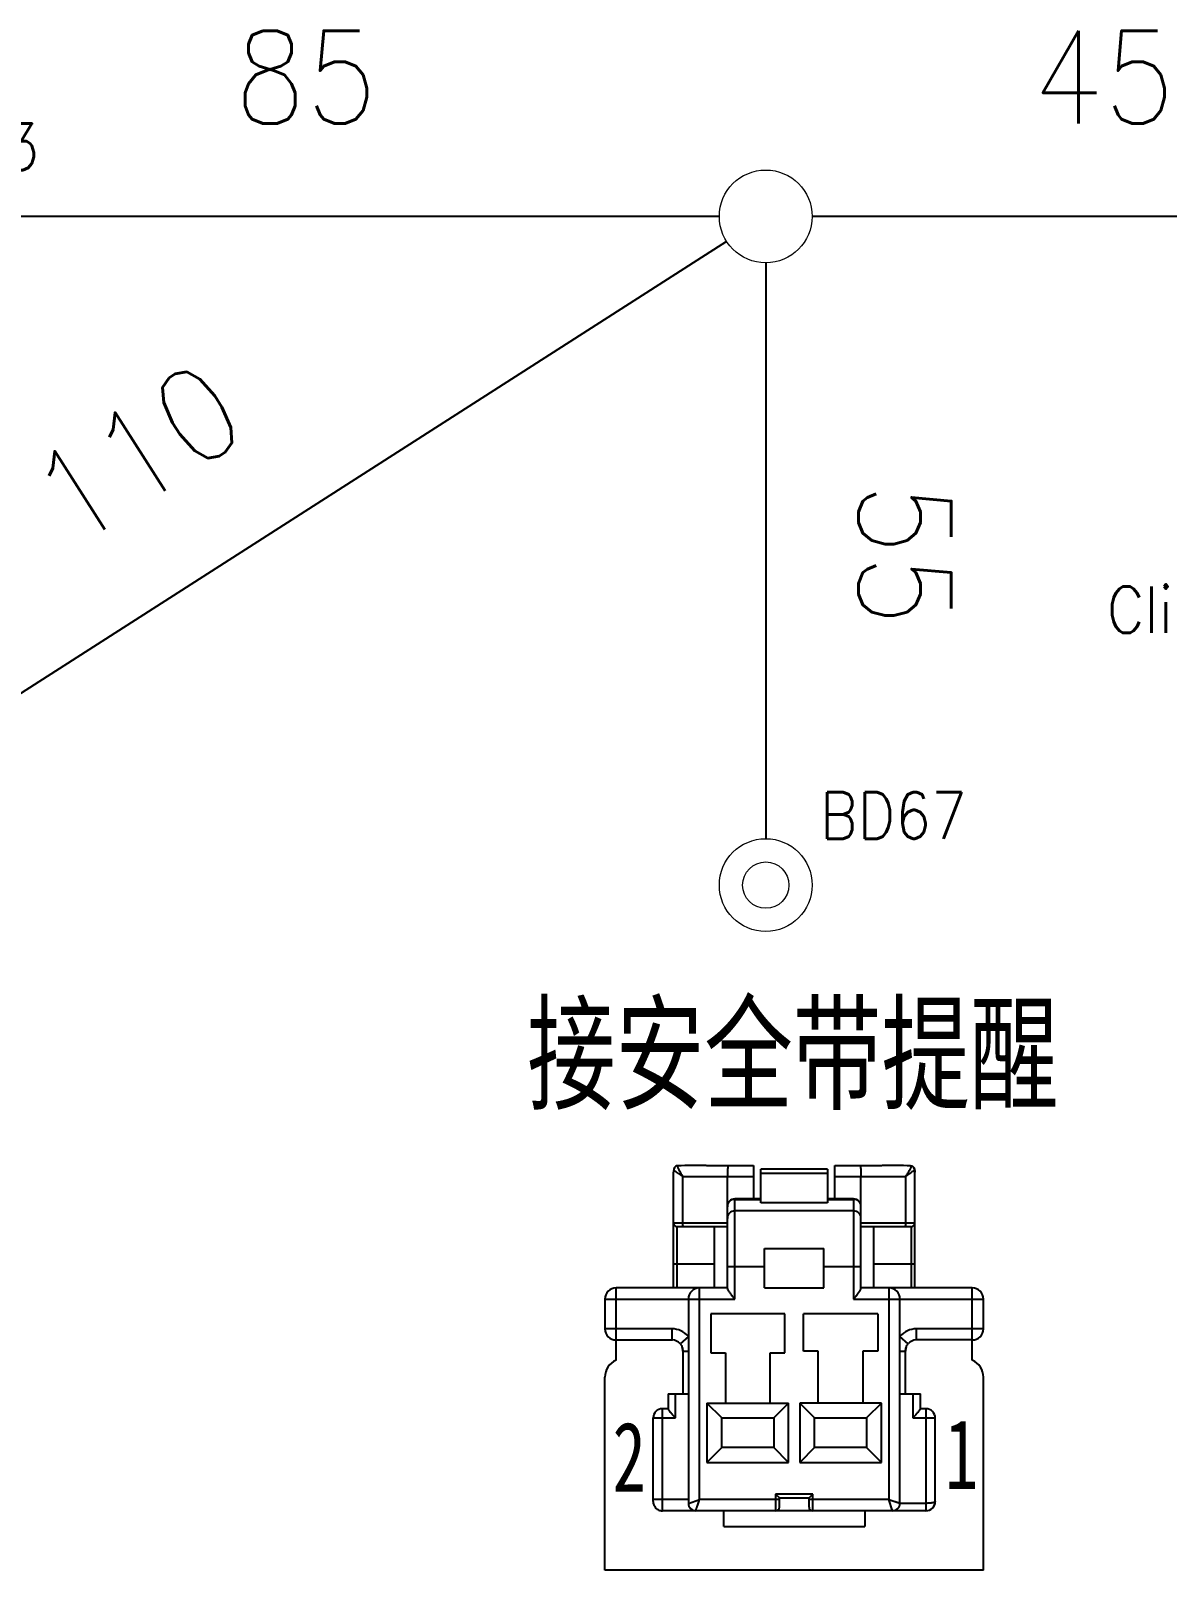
# Model space of a CAD drawing. Header units: inches. Extents: x 47316 to 59086, y 3141 to 11743.
# Drawn here: x 51434.8 to 51496.1, y 5908.1 to 5991 of the extents above; entities that cross this region are included whole.
import ezdxf

# ---------------------------------------------------------------- set-up
doc = ezdxf.new("R2010")
doc.units = ezdxf.units.IN
doc.header["$MEASUREMENT"] = 0
doc.layers.add('_BLACK_HOLE', color=7, linetype='Continuous')
doc.styles.add('MtX_FangSong_GB2312', font='')
doc.styles.get("Standard").update_dxf_attribs({"font": ''})
doc.styles.get('MtX_FangSong_GB2312').set_extended_font_data('FangSong_GB2312')
doc.styles.get('Standard').set_extended_font_data('SimSun')
doc.linetypes.add('_VH_OTCON', pattern='A,0.0001,[7,VeSys.shx,S=0.1,R=0,X=0,Y=0],-0.4,[7,VeSys.shx,S=0.1,R=0,X=0,Y=0],-0.4,["X",Standard,S=1,R=0,X=-0.5,Y=-0.5],-0.0001,[7,VeSys.shx,S=0.1,R=0,X=0,Y=0],-0.4', length=1.2002)

msp = doc.modelspace()

# ---------------------------------------------------------------- linework, layer by layer
at = {"color": 0, "linetype": '_VH_OTCON', "ltscale": 5}
for p, q in [((51471.93, 5981.045), (51426.93, 5981.045)), ((51507.929, 5981.045), (51476.93, 5981.045)), ((51472.324, 5979.697), (51415.768, 5943.514)), ((51474.43, 5978.545), (51474.43, 5947.529))]:
    msp.add_line(p, q, dxfattribs=at)
at = {"color": 0, "linetype": 'Continuous', "lineweight": 15}
for centre, radius in [((51474.43, 5981.045), 2.5), ((51474.43, 5945.029), 2.5), ((51474.43, 5945.029), 1.25)]:
    msp.add_circle(centre, radius, dxfattribs=at)
at = {"layer": '_BLACK_HOLE', "color": 0}
for p, q in [((51469.473, 5929.727), (51469.463, 5929.622)), ((51469.463, 5929.622), (51469.463, 5929.563)), ((51469.463, 5923.329), (51469.463, 5929.563)), ((51469.516, 5929.827), (51469.473, 5929.727)), ((51471.229, 5929.929), (51473.763, 5929.929)), ((51473.763, 5929.929), (51473.763, 5928.129)), ((51474.163, 5927.915), (51474.163, 5929.729)), ((51477.763, 5929.729), (51474.163, 5929.729)), ((51474.163, 5929.517), (51477.763, 5929.517)), ((51477.763, 5929.729), (51477.763, 5927.915)), ((51478.163, 5928.129), (51478.163, 5929.929)), ((51478.163, 5929.929), (51480.696, 5929.929)), ((51482.452, 5929.727), (51482.409, 5929.827)), ((51482.462, 5929.622), (51482.452, 5929.727)), ((51482.463, 5929.563), (51482.462, 5929.622)), ((51482.463, 5923.329), (51482.463, 5929.563)), ((51469.963, 5926.829), (51469.963, 5929.329)), ((51469.963, 5929.329), (51473.763, 5929.329)), ((51472.363, 5923.294), (51472.363, 5929.329)), ((51478.163, 5929.329), (51481.963, 5929.329)), ((51479.563, 5923.294), (51479.563, 5929.329)), ((51481.963, 5929.329), (51481.963, 5926.829)), ((51472.763, 5922.729), (51472.763, 5928.129)), ((51474.163, 5928.129), (51472.763, 5928.129)), ((51472.763, 5928.101), (51474.163, 5928.101)), ((51477.763, 5927.915), (51474.163, 5927.915)), ((51479.163, 5928.129), (51477.763, 5928.129)), ((51477.763, 5928.101), (51479.163, 5928.101)), ((51479.163, 5928.129), (51479.163, 5922.729)), ((51479.163, 5927.478), (51472.763, 5927.478)), ((51472.363, 5926.829), (51469.463, 5926.829)), ((51469.663, 5923.329), (51469.663, 5926.629)), ((51472.363, 5926.629), (51469.663, 5926.629)), ((51471.663, 5923.329), (51471.663, 5926.629)), ((51482.463, 5926.829), (51479.563, 5926.829)), ((51482.263, 5926.629), (51479.563, 5926.629)), ((51480.263, 5923.329), (51480.263, 5926.629)), ((51482.263, 5926.629), (51482.263, 5923.329)), ((51474.363, 5923.329), (51474.363, 5925.449)), ((51474.363, 5925.449), (51477.563, 5925.449)), ((51477.563, 5923.329), (51477.563, 5925.449)), ((51469.463, 5924.629), (51471.663, 5924.629)), ((51472.363, 5924.482), (51474.363, 5924.482)), ((51477.563, 5924.482), (51479.563, 5924.482)), ((51480.263, 5924.629), (51482.463, 5924.629)), ((51466.363, 5919.437), (51466.363, 5923.329)), ((51472.363, 5923.329), (51466.363, 5923.329)), ((51470.863, 5911.929), (51470.863, 5923.329)), ((51474.363, 5923.329), (51477.563, 5923.329)), ((51485.563, 5923.329), (51479.563, 5923.329)), ((51481.063, 5923.329), (51481.063, 5911.929)), ((51485.563, 5919.437), (51485.563, 5923.329)), ((51465.763, 5922.729), (51465.763, 5921.129)), ((51465.763, 5922.729), (51472.763, 5922.729)), ((51470.263, 5922.729), (51470.263, 5911.729)), ((51471.463, 5921.929), (51471.463, 5919.829)), ((51475.463, 5921.929), (51471.463, 5921.929)), ((51475.463, 5919.829), (51475.463, 5921.929)), ((51476.463, 5919.929), (51476.463, 5921.929)), ((51480.463, 5921.929), (51476.463, 5921.929)), ((51479.163, 5922.729), (51486.163, 5922.729)), ((51480.463, 5921.929), (51480.463, 5919.929)), ((51481.663, 5911.729), (51481.663, 5922.729)), ((51486.163, 5921.129), (51486.163, 5922.729)), ((51469.363, 5921.129), (51465.763, 5921.129)), ((51469.363, 5921.129), (51469.363, 5920.529)), ((51486.163, 5921.129), (51482.563, 5921.129)), ((51482.563, 5920.529), (51482.563, 5921.129)), ((51466.363, 5920.529), (51469.4, 5920.529)), ((51470.263, 5920.723), (51469.813, 5920.326)), ((51482.112, 5920.326), (51481.663, 5920.723)), ((51485.563, 5920.529), (51482.525, 5920.529)), ((51469.903, 5920.189), (51469.913, 5920.168)), ((51469.913, 5920.168), (51469.944, 5920.076)), ((51469.944, 5920.076), (51469.961, 5919.971)), ((51469.961, 5919.971), (51469.963, 5919.929)), ((51469.963, 5919.929), (51469.963, 5917.629)), ((51469.963, 5919.929), (51470.263, 5919.929)), ((51471.463, 5919.829), (51472.263, 5919.829)), ((51472.263, 5919.829), (51472.263, 5917.129)), ((51474.663, 5917.129), (51474.663, 5919.829)), ((51474.663, 5919.829), (51475.463, 5919.829)), ((51477.263, 5919.929), (51476.463, 5919.929)), ((51477.263, 5917.129), (51477.263, 5919.929)), ((51480.463, 5919.929), (51479.663, 5919.929)), ((51479.663, 5919.929), (51479.663, 5917.129)), ((51481.663, 5919.929), (51481.963, 5919.929)), ((51481.963, 5919.929), (51481.964, 5919.971)), ((51481.963, 5917.629), (51481.963, 5919.929)), ((51481.964, 5919.971), (51481.981, 5920.076)), ((51481.981, 5920.076), (51482.013, 5920.168)), ((51482.013, 5920.168), (51482.022, 5920.189)), ((51465.763, 5908.128), (51465.763, 5918.521)), ((51486.163, 5908.128), (51486.163, 5918.521)), ((51469.163, 5917.629), (51469.163, 5916.819)), ((51469.163, 5917.629), (51470.263, 5917.629)), ((51469.563, 5916.329), (51469.563, 5917.629)), ((51471.263, 5917.129), (51471.263, 5913.929)), ((51472.063, 5916.329), (51471.263, 5917.129)), ((51471.263, 5917.129), (51475.663, 5917.129)), ((51475.663, 5917.129), (51474.863, 5916.329)), ((51475.663, 5913.929), (51475.663, 5917.129)), ((51480.663, 5917.129), (51476.263, 5917.129)), ((51477.063, 5916.329), (51476.263, 5917.129)), ((51476.263, 5917.129), (51476.263, 5913.929)), ((51480.663, 5917.129), (51479.863, 5916.329)), ((51480.663, 5913.929), (51480.663, 5917.129)), ((51481.663, 5917.629), (51482.763, 5917.629)), ((51482.363, 5917.629), (51482.363, 5916.329)), ((51482.763, 5916.819), (51482.763, 5917.629)), ((51468.363, 5911.836), (51468.363, 5916.329)), ((51468.363, 5916.329), (51469.563, 5916.329)), ((51468.863, 5911.33), (51468.863, 5916.829)), ((51469.163, 5916.829), (51468.863, 5916.829)), ((51472.063, 5914.729), (51472.063, 5916.329)), ((51472.063, 5916.329), (51474.863, 5916.329)), ((51474.863, 5916.329), (51474.863, 5914.729)), ((51477.063, 5916.329), (51479.863, 5916.329)), ((51477.063, 5914.729), (51477.063, 5916.329)), ((51479.863, 5916.329), (51479.863, 5914.729)), ((51482.363, 5916.329), (51483.563, 5916.329)), ((51483.063, 5916.829), (51482.763, 5916.829)), ((51483.063, 5916.829), (51483.063, 5911.329)), ((51483.563, 5911.829), (51483.563, 5916.329)), ((51472.063, 5914.729), (51471.263, 5913.929)), ((51474.863, 5914.729), (51472.063, 5914.729)), ((51475.663, 5913.929), (51474.863, 5914.729)), ((51477.063, 5914.729), (51476.263, 5913.929)), ((51479.863, 5914.729), (51477.063, 5914.729)), ((51480.663, 5913.929), (51479.863, 5914.729)), ((51471.263, 5913.929), (51475.663, 5913.929)), ((51476.263, 5913.929), (51480.663, 5913.929)), ((51476.963, 5912.229), (51474.963, 5912.229)), ((51474.963, 5912.229), (51475.163, 5912.029)), ((51474.963, 5912.229), (51474.963, 5911.329)), ((51475.163, 5912.029), (51476.763, 5912.029)), ((51475.163, 5911.529), (51475.163, 5912.029)), ((51476.963, 5912.229), (51476.763, 5912.029)), ((51476.763, 5911.529), (51476.763, 5912.029)), ((51476.963, 5911.329), (51476.963, 5912.229)), ((51470.263, 5911.929), (51468.363, 5911.929)), ((51483.063, 5911.329), (51468.863, 5911.33)), ((51470.263, 5911.729), (51470.863, 5911.929)), ((51470.263, 5911.729), (51470.29, 5911.738)), ((51475.163, 5911.929), (51470.863, 5911.929)), ((51472.163, 5910.489), (51472.163, 5911.329)), ((51481.063, 5911.929), (51476.763, 5911.929)), ((51479.763, 5911.329), (51479.763, 5910.489)), ((51481.263, 5911.329), (51481.063, 5911.929)), ((51481.263, 5911.329), (51481.253, 5911.356)), ((51483.063, 5911.729), (51481.663, 5911.729)), ((51483.404, 5911.464), (51483.487, 5911.564)), ((51483.487, 5911.564), (51483.544, 5911.696)), ((51483.544, 5911.696), (51483.563, 5911.826)), ((51472.163, 5910.489), (51479.763, 5910.489)), ((51486.163, 5908.128), (51465.763, 5908.128))]:
    msp.add_line(p, q, dxfattribs=at)
for centre, radius, start, end in [((51471.215, 5861.903), 68.026, 89.98856, 91.2869), ((51480.71, 5861.904), 68.025, 88.71313, 90.01147), ((51482.211, 5929.908), 0.0587, 358.99672, 1.93368), ((51472.763, 5927.729), 0.4, 90, 180), ((51472.762, 5927.702), 0.4, 89.96119, 179.95478), ((51479.163, 5927.729), 0.4, 0, 90), ((51479.163, 5927.702), 0.4, 0.04522, 90.03881), ((51472.762, 5927.078), 0.4, 89.96119, 179.95478), ((51479.163, 5927.078), 0.4, 0.04522, 90.03881), ((51469.663, 5926.829), 0.2, 180, 270), ((51482.263, 5926.829), 0.2, 270, 0), ((51466.363, 5922.729), 0.6, 90, 180), ((51470.863, 5922.729), 0.6, 90, 180), ((51481.063, 5922.729), 0.6, 0, 90), ((51485.563, 5922.729), 0.6, 360, 90), ((51466.363, 5921.129), 0.6, 180, 270), ((51469.363, 5919.929), 1.2, 41.40962, 90), ((51482.563, 5919.929), 1.2, 90, 138.59038), ((51485.563, 5921.129), 0.6, 270, 0), ((51469.363, 5919.929), 0.601, 41.40962, 86.45908), ((51482.563, 5919.929), 0.601, 93.54092, 138.59038), ((51466.763, 5918.521), 1, 113.57818, 180), ((51469.363, 5919.929), 0.6, 0, 22.63857), ((51482.563, 5919.929), 0.6, 157.36385, 180), ((51485.163, 5918.521), 1, 0, 66.42182), ((51468.863, 5916.329), 0.5, 90, 180), ((51483.063, 5916.329), 0.5, 0, 90), ((51470.663, 5911.729), 0.4, 180, 270), ((51474.963, 5911.529), 0.2, 270, 0), ((51476.963, 5911.529), 0.2, 180, 270), ((51481.263, 5911.729), 0.4, 270, 0), ((51483.063, 5911.829), 0.5, 270, 0)]:
    msp.add_arc(centre, radius, start, end, dxfattribs=at)
for points, knots in [([(51469.467, 5929.66), (51469.465, 5929.646), (51469.463, 5929.614), (51469.463, 5929.581), (51469.463, 5929.563)], [0, 0, 0, 0, 0.440331, 1, 1, 1, 1]), ([(51469.478, 5929.698), (51469.477, 5929.695), (51469.471, 5929.683), (51469.468, 5929.67), (51469.467, 5929.66)], [0, 0, 0, 0, 0.225485, 1, 1, 1, 1]), ([(51469.517, 5929.827), (51469.504, 5929.808), (51469.484, 5929.766), (51469.478, 5929.721), (51469.478, 5929.698)], [0, 0, 0, 0, 0.498916, 1, 1, 1, 1]), ([(51469.536, 5929.643), (51469.524, 5929.653), (51469.504, 5929.67), (51469.486, 5929.689), (51469.478, 5929.698)], [0, 0, 0, 0, 0.567804, 1, 1, 1, 1]), ([(51469.656, 5929.91), (51469.628, 5929.907), (51469.574, 5929.889), (51469.533, 5929.849), (51469.517, 5929.827)], [0, 0, 0, 0, 0.498298, 1, 1, 1, 1]), ([(51469.963, 5929.329), (51469.921, 5929.358), (51469.839, 5929.414), (51469.724, 5929.495), (51469.623, 5929.571), (51469.562, 5929.62), (51469.536, 5929.643)], [0, 0, 0, 0, 0.287886, 0.558676, 0.80051, 1, 1, 1, 1]), ([(51469.688, 5929.912), (51469.68, 5929.911), (51469.669, 5929.911), (51469.658, 5929.91), (51469.656, 5929.91)], [0, 0, 0, 0, 0.75256, 1, 1, 1, 1]), ([(51469.656, 5929.91), (51469.656, 5929.902), (51469.659, 5929.885), (51469.664, 5929.868), (51469.668, 5929.858)], [0, 0, 0, 0, 0.418036, 1, 1, 1, 1]), ([(51469.668, 5929.858), (51469.673, 5929.844), (51469.686, 5929.812), (51469.72, 5929.738), (51469.778, 5929.629), (51469.863, 5929.484), (51469.928, 5929.382), (51469.963, 5929.329)], [0, 0, 0, 0, 0.0764, 0.170021, 0.402423, 0.683715, 1, 1, 1, 1]), ([(51472.413, 5929.929), (51472.411, 5929.929), (51472.408, 5929.926), (51472.405, 5929.922), (51472.402, 5929.914), (51472.398, 5929.901), (51472.391, 5929.872), (51472.384, 5929.822), (51472.376, 5929.748), (51472.371, 5929.658), (51472.366, 5929.556), (51472.363, 5929.445), (51472.363, 5929.368), (51472.363, 5929.329)], [0, 0, 0, 0, 0.009392, 0.016559, 0.025745, 0.050515, 0.084001, 0.176264, 0.29972, 0.449799, 0.620969, 0.806947, 1, 1, 1, 1]), ([(51479.512, 5929.929), (51479.514, 5929.929), (51479.517, 5929.926), (51479.52, 5929.922), (51479.524, 5929.914), (51479.528, 5929.901), (51479.534, 5929.872), (51479.541, 5929.822), (51479.549, 5929.748), (51479.555, 5929.658), (51479.559, 5929.556), (51479.562, 5929.445), (51479.563, 5929.368), (51479.563, 5929.329)], [0, 0, 0, 0, 0.009393, 0.016561, 0.025748, 0.050518, 0.084005, 0.176267, 0.299723, 0.4498, 0.62097, 0.806947, 1, 1, 1, 1]), ([(51482.27, 5929.907), (51482.269, 5929.901), (51482.268, 5929.888), (51482.26, 5929.858), (51482.243, 5929.811), (51482.214, 5929.746), (51482.175, 5929.673), (51482.128, 5929.592), (51482.058, 5929.477), (51482.002, 5929.388), (51481.963, 5929.329)], [0, 0, 0, 0, 0.025604, 0.058392, 0.144105, 0.253217, 0.381178, 0.523264, 0.675803, 1, 1, 1, 1]), ([(51482.389, 5929.645), (51482.362, 5929.623), (51482.3, 5929.574), (51482.22, 5929.512), (51482.147, 5929.458), (51482.066, 5929.401), (51482.004, 5929.358), (51481.963, 5929.329)], [0, 0, 0, 0, 0.199054, 0.441493, 0.574273, 0.712534, 1, 1, 1, 1]), ([(51482.238, 5929.912), (51482.246, 5929.911), (51482.256, 5929.911), (51482.267, 5929.91), (51482.269, 5929.91)], [0, 0, 0, 0, 0.752572, 1, 1, 1, 1]), ([(51482.269, 5929.91), (51482.297, 5929.907), (51482.352, 5929.889), (51482.393, 5929.849), (51482.409, 5929.827)], [0, 0, 0, 0, 0.499547, 1, 1, 1, 1]), ([(51482.447, 5929.698), (51482.439, 5929.69), (51482.42, 5929.672), (51482.4, 5929.655), (51482.389, 5929.645)], [0, 0, 0, 0, 0.428954, 1, 1, 1, 1]), ([(51482.409, 5929.827), (51482.422, 5929.808), (51482.442, 5929.766), (51482.448, 5929.721), (51482.447, 5929.698)], [0, 0, 0, 0, 0.498296, 1, 1, 1, 1]), ([(51482.447, 5929.698), (51482.448, 5929.695), (51482.454, 5929.684), (51482.457, 5929.671), (51482.458, 5929.661)], [0, 0, 0, 0, 0.223239, 1, 1, 1, 1]), ([(51482.458, 5929.661), (51482.461, 5929.647), (51482.463, 5929.614), (51482.463, 5929.582), (51482.463, 5929.563)], [0, 0, 0, 0, 0.439473, 1, 1, 1, 1]), ([(51469.996, 5926.629), (51469.993, 5926.629), (51469.989, 5926.632), (51469.986, 5926.638), (51469.981, 5926.648), (51469.977, 5926.664), (51469.972, 5926.689), (51469.968, 5926.719), (51469.964, 5926.766), (51469.963, 5926.803), (51469.963, 5926.829)], [0, 0, 0, 0, 0.036414, 0.064052, 0.099243, 0.192759, 0.31518, 0.462757, 0.630378, 1, 1, 1, 1]), ([(51481.963, 5926.829), (51481.963, 5926.803), (51481.961, 5926.766), (51481.957, 5926.719), (51481.953, 5926.689), (51481.949, 5926.664), (51481.944, 5926.648), (51481.939, 5926.638), (51481.936, 5926.632), (51481.932, 5926.629), (51481.929, 5926.629)], [0, 0, 0, 0, 0.369622, 0.537243, 0.68482, 0.807241, 0.900757, 0.935948, 0.963586, 1, 1, 1, 1]), ([(51472.363, 5923.294), (51472.363, 5923.288), (51472.366, 5923.272), (51472.379, 5923.238), (51472.408, 5923.188), (51472.452, 5923.122), (51472.506, 5923.049), (51472.566, 5922.972), (51472.652, 5922.865), (51472.718, 5922.784), (51472.763, 5922.729)], [0, 0, 0, 0, 0.029068, 0.065834, 0.160215, 0.276406, 0.407458, 0.548374, 0.695773, 1, 1, 1, 1]), ([(51479.163, 5922.729), (51479.207, 5922.784), (51479.274, 5922.865), (51479.36, 5922.972), (51479.419, 5923.049), (51479.473, 5923.122), (51479.518, 5923.188), (51479.546, 5923.238), (51479.56, 5923.272), (51479.563, 5923.288), (51479.563, 5923.294)], [0, 0, 0, 0, 0.304225, 0.451621, 0.592538, 0.723588, 0.83978, 0.934163, 0.970931, 1, 1, 1, 1]), ([(51469.163, 5916.819), (51469.163, 5916.816), (51469.164, 5916.811), (51469.169, 5916.797), (51469.176, 5916.786), (51469.18, 5916.779)], [0, 0, 0, 0, 0.16774, 0.390573, 1, 1, 1, 1]), ([(51469.18, 5916.779), (51469.189, 5916.765), (51469.211, 5916.735), (51469.249, 5916.687), (51469.293, 5916.634), (51469.361, 5916.556), (51469.451, 5916.454), (51469.525, 5916.371), (51469.563, 5916.329)], [0, 0, 0, 0, 0.084376, 0.18899, 0.307832, 0.436648, 0.712611, 1, 1, 1, 1]), ([(51482.363, 5916.329), (51482.4, 5916.371), (51482.474, 5916.454), (51482.564, 5916.556), (51482.632, 5916.634), (51482.676, 5916.687), (51482.714, 5916.734), (51482.736, 5916.765), (51482.745, 5916.779)], [0, 0, 0, 0, 0.287261, 0.563128, 0.691925, 0.810783, 0.915471, 1, 1, 1, 1]), ([(51482.745, 5916.779), (51482.75, 5916.786), (51482.756, 5916.797), (51482.761, 5916.81), (51482.763, 5916.816), (51482.763, 5916.819)], [0, 0, 0, 0, 0.60975, 0.832528, 1, 1, 1, 1]), ([(51468.363, 5911.836), (51468.363, 5911.803), (51468.368, 5911.737), (51468.396, 5911.642), (51468.442, 5911.554), (51468.525, 5911.451), (51468.665, 5911.356), (51468.797, 5911.33), (51468.863, 5911.33)], [0, 0, 0, 0, 0.125253, 0.250504, 0.375772, 0.501065, 0.75051, 1, 1, 1, 1]), ([(51470.663, 5911.33), (51470.663, 5911.33), (51470.663, 5911.331), (51470.664, 5911.333), (51470.665, 5911.336), (51470.666, 5911.341), (51470.668, 5911.348), (51470.671, 5911.356), (51470.673, 5911.366), (51470.678, 5911.382), (51470.685, 5911.405), (51470.695, 5911.436), (51470.707, 5911.472), (51470.72, 5911.512), (51470.735, 5911.556), (51470.758, 5911.62), (51470.788, 5911.707), (51470.824, 5911.816), (51470.85, 5911.891), (51470.863, 5911.929)], [0.0012359, 0.0012359, 0.0012359, 0.0012359, 0.0027988, 0.004991, 0.0112508, 0.0199897, 0.031181, 0.0447982, 0.0608087, 0.0791533, 0.1225735, 0.1745189, 0.2344211, 0.3015222, 0.3749927, 0.4540056, 0.6255188, 0.8098269, 1, 1, 1, 1]), ([(51481.662, 5911.729), (51481.662, 5911.729), (51481.662, 5911.729), (51481.661, 5911.729), (51481.659, 5911.73), (51481.655, 5911.731), (51481.65, 5911.732), (51481.643, 5911.734), (51481.635, 5911.737), (51481.625, 5911.74), (51481.61, 5911.744), (51481.587, 5911.751), (51481.555, 5911.761), (51481.52, 5911.773), (51481.479, 5911.787), (51481.436, 5911.802), (51481.371, 5911.824), (51481.285, 5911.854), (51481.175, 5911.891), (51481.101, 5911.916), (51481.063, 5911.929)], [0.0003045, 0.0003045, 0.0003045, 0.0003045, 0.0012359, 0.0027988, 0.004991, 0.0112508, 0.0199897, 0.031181, 0.0447982, 0.0608087, 0.0791533, 0.1225735, 0.1745189, 0.2344211, 0.3015222, 0.3749927, 0.4540056, 0.6255188, 0.8098269, 1, 1, 1, 1]), ([(51483.563, 5911.829), (51483.563, 5911.825), (51483.561, 5911.818), (51483.553, 5911.808), (51483.541, 5911.799), (51483.524, 5911.789), (51483.504, 5911.78), (51483.468, 5911.768), (51483.414, 5911.755), (51483.339, 5911.743), (51483.253, 5911.735), (51483.16, 5911.73), (51483.095, 5911.729), (51483.063, 5911.729)], [0, 0, 0, 0, 0.019369, 0.042187, 0.070883, 0.106586, 0.14957, 0.199751, 0.320764, 0.466502, 0.632413, 0.812724, 1, 1, 1, 1])]:
    msp.add_open_spline(points, degree=3, knots=knots, dxfattribs=at)
for points in [[(51469.813, 5920.326), (51469.85, 5920.286), (51469.879, 5920.239), (51469.903, 5920.189)], [(51482.022, 5920.189), (51482.046, 5920.239), (51482.076, 5920.286), (51482.112, 5920.326)], [(51470.663, 5911.329), (51470.663, 5911.329), (51470.663, 5911.329), (51470.663, 5911.33)], [(51470.663, 5911.329), (51470.663, 5911.329), (51470.663, 5911.329), (51470.663, 5911.329)], [(51481.663, 5911.729), (51481.663, 5911.729), (51481.663, 5911.729), (51481.662, 5911.729)]]:
    msp.add_open_spline(points, degree=3, dxfattribs=at)

# ---------------------------------------------------------------- texts
at = {"color": 0, "style": 'MtX_FangSong_GB2312', "width": 0.7}
msp.add_text('接安全带提醒', height=5, dxfattribs=at).set_placement((51461.57, 5933.463))
at = {"color": 7, "linetype": '_VH_OTCON', "lineweight": 18, "ltscale": 5, "char_height": 5, "width": 8.57143, "attachment_point": 1}
for s, insert in [('\\Fromans.shx;\\W0.9000000000;\\T1.0000000000;\\o\\l85', (51445.787, 5991.045)), ('\\Fromans.shx;\\W0.9000000000;\\T1.0000000000;\\o\\l45', (51488.787, 5991.045))]:
    msp.add_mtext(s, dxfattribs=dict(at, insert=insert))
at = {"color": 21, "linetype": 'Continuous', "lineweight": 15, "char_height": 2.5, "width": 8.78571, "attachment_point": 1}
for s, insert in [('\\Fromans.shx;\\W0.9000000000;\\T1.0000000000;\\o\\lBD73', (51427.358, 5986.045)), ('\\Fromans.shx;\\W0.9000000000;\\T1.0000000000;\\o\\lBD67', (51477.358, 5950.029))]:
    msp.add_mtext(s, dxfattribs=dict(at, insert=insert))
at = {"color": 7, "linetype": '_VH_OTCON', "lineweight": 18, "ltscale": 5, "char_height": 5, "attachment_point": 1}
for s, insert, width, rotation in [('\\Fromans.shx;\\W0.9000000000;\\T1.0000000000;\\o\\l110', (51434.325, 5967.258), 12.85714, 32.61055), ('\\Fromans.shx;\\W0.9000000000;\\T1.0000000000;\\o\\l55', (51484.43, 5966.68), 8.57143, 270)]:
    msp.add_mtext(s, dxfattribs=dict(at, insert=insert, width=width, rotation=rotation))
at = {"color": 42, "linetype": 'Continuous', "lineweight": 15, "insert": (51492.813, 5961.109), "char_height": 2.5, "width": 39, "attachment_point": 1}
msp.add_mtext('\\Fromans.shx;\\W0.9000000000;\\T1.0000000000;\\o\\lClip : 1 : HDD300014', dxfattribs=at)
at = {"layer": '_BLACK_HOLE', "color": 0, "width": 0.7}
for s, p in [('1', (51484.093, 5912.507)), ('2', (51466.178, 5912.361))]:
    msp.add_text(s, height=3.75, dxfattribs=at).set_placement(p)

doc.saveas('drawing.dxf')
